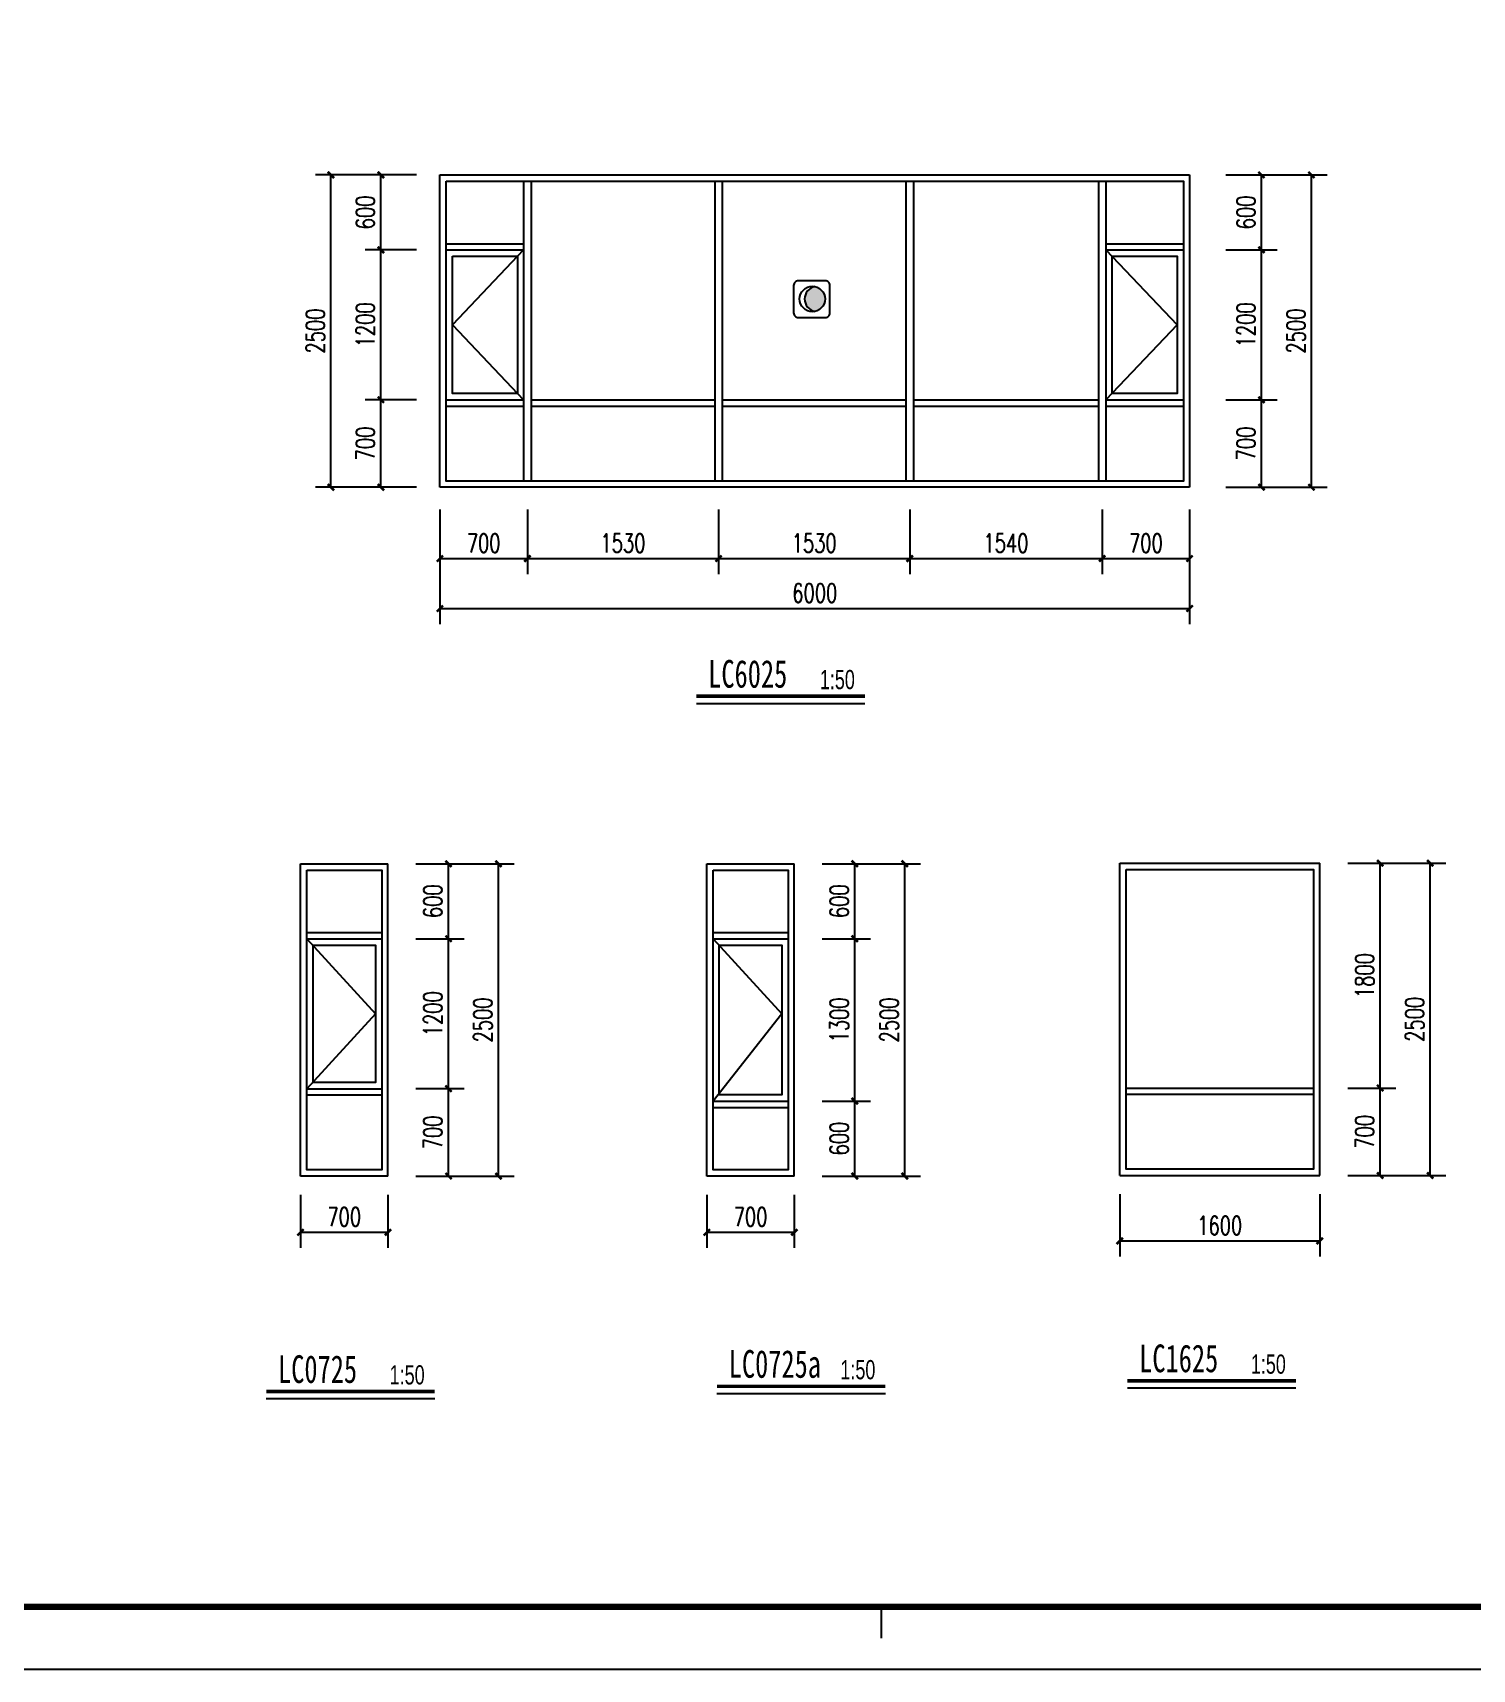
# Model space of a CAD drawing. Extents: x 79570 to 678837, y -1139230 to -612789.
# Drawn here: x 625184 to 636705, y -845099 to -831999 of the extents above; entities that cross this region are included whole.
import ezdxf
from ezdxf.enums import TextEntityAlignment as Align

# ---------------------------------------------------------------- set-up
doc = ezdxf.new("R2010")
doc.units = 0
doc.header["$LTSCALE"] = 1000
doc.header["$MEASUREMENT"] = 0
for name, color, linetype in [('4', 4, 'Continuous'), ('A-立-线.25........ELEV-L.25', 141, 'Continuous'), ('A-立-门窗.........ELEV-DOWD', 146, 'Continuous'), ('DIM_SYMB', 3, 'Continuous'), ('PUB_DIM', 3, 'Continuous'), ('PUB_HATCH', 8, 'Continuous'), ('PUB_TEXT', 7, 'Continuous'), ('保温', 6, 'Continuous'), ('结-图框', 6, 'Continuous')]:
    doc.layers.add(name, color=color, linetype=linetype)
doc.layers.add('ys-notprint', color=7, linetype='Continuous', plot=False)
doc.layers.add('结-隐线', color=59, linetype='Continuous', plot=False)
doc.styles.add('_TCH_DIM_T3', font='SIMPLEX', dxfattribs={"width": 0.705882, "bigfont": 'GBCBIG'})
doc.styles.add('宋体', font='FSGB2312.ttf')
doc.styles.add('蓝绿图框', font='', dxfattribs={"width": 0.7})
doc.styles.get('蓝绿图框').set_extended_font_data('SimSun')
doc.dimstyles.new('_TCH_ARCH&&50', dxfattribs={"dimtxt": 148.75, "dimasz": 50, "dimexe": 125, "dimexo": 150, "dimgap": 50, "dimtad": 1, "dimdec": 0, "dimzin": 0, "dimdsep": 46, "dimtxsty": '_TCH_DIM_T3', "dimblk": 'ARCHTICK', "dimcen": 0.09, "dimclrt": 7, "dimazin": 2, "dimtfac": 1, "dimtdec": 0, "dimtix": 1, "dimtmove": 2, "dimatfit": 3, "dimfxl": 1, "dimtolj": 1, "dimtzin": 0, "dimarcsym": 0})

# ---------------------------------------------------------------- blocks, each defined once
blk = doc.blocks.new('xf')
at = {"layer": 'PUB_HATCH'}
blk.add_hatch(color=256, dxfattribs=at).paths.add_polyline_path([(4317876, -121762, 0.815469), (4317876, -121999, 0.356046), (4317973, -121880, 0.356046)])
at = {"layer": '保温'}
blk.add_lwpolyline([(4317975, -121706), (4317719, -121706, 0.414214), (4317674, -121751), (4317674, -122013, 0.414214), (4317719, -122058), (4317975, -122058, 0.414214), (4318020, -122013), (4318020, -121751, 0.414214)], format="xyb", close=True, dxfattribs=at)
blk.add_circle((4317852, -121880), 121, dxfattribs=at)
blk.add_arc((4317900, -121880), 121, 101.6077, 258.3923, dxfattribs=at)
blk = doc.blocks.new('template_浙_标准图框A1_A1_0.0000_1bed4683cac0ca9b963c039433737638')
at = {"layer": '结-图框'}
blk.add_lwpolyline([(0, 0), (841, 0), (841, 594), (0, 594)], close=True, dxfattribs=at)
at = {"layer": '结-图框', "const_width": 1}
blk.add_lwpolyline([(25, 584), (25, 10), (831, 10), (831, 584)], close=True, dxfattribs=at)
at = {"layer": '结-隐线'}
blk.add_line((428, 5), (428, 10), dxfattribs=at)
at = {"color": 6, "style": '蓝绿图框', "width": 0.7}
for tag, p in [('专业审定', (782.48, 167.5)), ('专业审核', (782.48, 158.5)), ('项目经理', (782.48, 149.5)), ('专业负责', (782.48, 140.5)), ('专业校对', (782.48, 131.5)), ('专业设计', (782.48, 122.5)), ('专业制图', (782.48, 113.5))]:
    blk.add_attdef(tag, text='', height=3, dxfattribs=at).set_placement(p, align=Align.MIDDLE)
for tag, height, p in [('日期', 3, (821.45, 113.5)), ('建设单位', 3.5, (796, 97.72)), ('项目名称', 3.5, (796, 76.96)), ('子项名称', 3.5, (796.26, 63.69)), ('图纸名称', 3.5, (796.28, 51.48)), ('图纸名称', 3.5, (796.38, 46.45)), ('图纸名称', 3.5, (796.48, 41.64)), ('项目编号', 3, (796.15, 32.75)), ('图号', 3, (789.2, 23.5)), ('修改版次', 3, (823.75, 23.5))]:
    blk.add_attdef(tag, text='', height=height, dxfattribs=at).set_placement(p, align=Align.MIDDLE_CENTER)
at = {"layer": 'ys-notprint', "color": 6, "style": '蓝绿图框', "width": 0.7}
for tag, p in [('暖通', (21.09, 577.84)), ('电气', (21.02, 564.82)), ('给排水', (21.35, 552.55)), ('结构', (21.47, 539.64)), ('建筑', (21.4, 526.53))]:
    blk.add_attdef(tag, text='', height=2.5, rotation=90.7801, dxfattribs=at).set_placement(p, align=Align.MIDDLE)
blk.add_attdef('设计发图章', text='', height=3, dxfattribs=at).set_placement((747.09, 465.48), align=Align.MIDDLE)
at = {"layer": '结-图框', "style": '蓝绿图框', "width": 0.7}
for tag, p in [('项目经理', (792.5, 572)), ('专业负责', (792.5, 564)), ('专业设计', (792.5, 556))]:
    blk.add_attdef(tag, text='', height=3.5, dxfattribs=at).set_placement(p, align=Align.MIDDLE_CENTER)
blk = doc.blocks.new('_ArchTick')
at = {"color": 0, "linetype": 'ByBlock', "const_width": 0.4}
blk.add_lwpolyline([(-0.5, -0.5), (0.5, 0.5)], dxfattribs=at)
blk = doc.blocks.new('*D2917')
at = {"layer": 'Defpoints', "color": 0, "transparency": 16777216}
for p in [(627971, -834937), (628406, -834937), (628406, -835637)]:
    blk.add_point(p, dxfattribs=at)
at = {"layer": 'PUB_DIM', "color": 0, "lineweight": -2, "transparency": 16777216}
for p, q in [((628256, -834937), (627846, -834937)), ((627971, -835637), (627971, -834937)), ((628256, -835637), (627846, -835637))]:
    blk.add_line(p, q, dxfattribs=at)
at = {"layer": 'PUB_DIM', "color": 0, "lineweight": -2, "transparency": 16777216, "xscale": 50, "yscale": 50, "zscale": 50}
for p, rotation in [((627971, -834937), 90), ((627971, -835637), 270)]:
    blk.add_blockref('_ArchTick', p, dxfattribs=dict(at, rotation=rotation))
at = {"layer": 'PUB_DIM', "color": 7, "transparency": 16777216, "insert": (627846, -835287), "char_height": 148.8, "attachment_point": 5, "rotation": 90, "style": '_TCH_DIM_T3'}
blk.add_mtext('\\A1;700', dxfattribs=at)
blk = doc.blocks.new('*D2918')
at = {"layer": 'Defpoints', "color": 0, "transparency": 16777216}
for p in [(627971, -833737), (628406, -833737), (628406, -834937)]:
    blk.add_point(p, dxfattribs=at)
at = {"layer": 'PUB_DIM', "color": 0, "lineweight": -2, "transparency": 16777216}
for p, q in [((628256, -833737), (627846, -833737)), ((627971, -834937), (627971, -833737)), ((628256, -834937), (627846, -834937))]:
    blk.add_line(p, q, dxfattribs=at)
at = {"layer": 'PUB_DIM', "color": 0, "lineweight": -2, "transparency": 16777216, "xscale": 50, "yscale": 50, "zscale": 50}
for p, rotation in [((627971, -833737), 90), ((627971, -834937), 270)]:
    blk.add_blockref('_ArchTick', p, dxfattribs=dict(at, rotation=rotation))
at = {"layer": 'PUB_DIM', "color": 7, "transparency": 16777216, "insert": (627846, -834337), "char_height": 148.8, "attachment_point": 5, "rotation": 90, "style": '_TCH_DIM_T3'}
blk.add_mtext('\\A1;1200', dxfattribs=at)
blk = doc.blocks.new('*D2919')
at = {"layer": 'Defpoints', "color": 0, "transparency": 16777216}
for p in [(627971, -833137), (628406, -833137), (628406, -833737)]:
    blk.add_point(p, dxfattribs=at)
at = {"layer": 'PUB_DIM', "color": 0, "lineweight": -2, "transparency": 16777216}
for p, q in [((628256, -833137), (627846, -833137)), ((627971, -833737), (627971, -833137)), ((628256, -833737), (627846, -833737))]:
    blk.add_line(p, q, dxfattribs=at)
at = {"layer": 'PUB_DIM', "color": 0, "lineweight": -2, "transparency": 16777216, "xscale": 50, "yscale": 50, "zscale": 50}
for p, rotation in [((627971, -833137), 90), ((627971, -833737), 270)]:
    blk.add_blockref('_ArchTick', p, dxfattribs=dict(at, rotation=rotation))
at = {"layer": 'PUB_DIM', "color": 7, "transparency": 16777216, "insert": (627846, -833437), "char_height": 148.8, "attachment_point": 5, "rotation": 90, "style": '_TCH_DIM_T3'}
blk.add_mtext('\\A1;600', dxfattribs=at)
blk = doc.blocks.new('*D2920')
at = {"layer": 'Defpoints', "color": 0, "transparency": 16777216}
for p in [(627571, -833137), (628256, -833137), (628256, -835637)]:
    blk.add_point(p, dxfattribs=at)
at = {"layer": 'PUB_DIM', "color": 0, "lineweight": -2, "transparency": 16777216}
for p, q in [((628106, -833137), (627446, -833137)), ((627571, -835637), (627571, -833137)), ((628106, -835637), (627446, -835637))]:
    blk.add_line(p, q, dxfattribs=at)
at = {"layer": 'PUB_DIM', "color": 0, "lineweight": -2, "transparency": 16777216, "xscale": 50, "yscale": 50, "zscale": 50}
for p, rotation in [((627571, -833137), 90), ((627571, -835637), 270)]:
    blk.add_blockref('_ArchTick', p, dxfattribs=dict(at, rotation=rotation))
at = {"layer": 'PUB_DIM', "color": 7, "transparency": 16777216, "insert": (627446, -834387), "char_height": 148.8, "attachment_point": 5, "rotation": 90, "style": '_TCH_DIM_T3'}
blk.add_mtext('\\A1;2500', dxfattribs=at)
blk = doc.blocks.new('*D2921')
at = {"layer": 'Defpoints', "color": 0, "transparency": 16777216}
for p in [(628443, -835665), (629143, -835665), (629143, -836208)]:
    blk.add_point(p, dxfattribs=at)
at = {"layer": 'PUB_DIM', "color": 0, "lineweight": -2, "transparency": 16777216}
for p, q in [((628443, -835815), (628443, -836333)), ((629143, -835815), (629143, -836333)), ((628443, -836208), (629143, -836208))]:
    blk.add_line(p, q, dxfattribs=at)
at = {"layer": 'PUB_DIM', "color": 0, "lineweight": -2, "transparency": 16777216, "xscale": 50, "yscale": 50, "zscale": 50, "rotation": 180}
blk.add_blockref('_ArchTick', (628443, -836208), dxfattribs=at)
at = {"layer": 'PUB_DIM', "color": 0, "lineweight": -2, "transparency": 16777216, "xscale": 50, "yscale": 50, "zscale": 50}
blk.add_blockref('_ArchTick', (629143, -836208), dxfattribs=at)
at = {"layer": 'PUB_DIM', "color": 7, "transparency": 16777216, "insert": (628793, -836084), "char_height": 148.8, "attachment_point": 5, "style": '_TCH_DIM_T3'}
blk.add_mtext('\\A1;700', dxfattribs=at)
blk = doc.blocks.new('*D2922')
at = {"layer": 'Defpoints', "color": 0, "transparency": 16777216}
for p in [(629143, -835665), (630673, -835665), (630673, -836208)]:
    blk.add_point(p, dxfattribs=at)
at = {"layer": 'PUB_DIM', "color": 0, "lineweight": -2, "transparency": 16777216}
for p, q in [((629143, -835815), (629143, -836333)), ((630673, -835815), (630673, -836333)), ((629143, -836208), (630673, -836208))]:
    blk.add_line(p, q, dxfattribs=at)
at = {"layer": 'PUB_DIM', "color": 0, "lineweight": -2, "transparency": 16777216, "xscale": 50, "yscale": 50, "zscale": 50, "rotation": 180}
blk.add_blockref('_ArchTick', (629143, -836208), dxfattribs=at)
at = {"layer": 'PUB_DIM', "color": 0, "lineweight": -2, "transparency": 16777216, "xscale": 50, "yscale": 50, "zscale": 50}
blk.add_blockref('_ArchTick', (630673, -836208), dxfattribs=at)
at = {"layer": 'PUB_DIM', "color": 7, "transparency": 16777216, "insert": (629908, -836084), "char_height": 148.8, "attachment_point": 5, "style": '_TCH_DIM_T3'}
blk.add_mtext('\\A1;1530', dxfattribs=at)
blk = doc.blocks.new('*D2923')
at = {"layer": 'Defpoints', "color": 0, "transparency": 16777216}
for p in [(630673, -835665), (632203, -835665), (632203, -836208)]:
    blk.add_point(p, dxfattribs=at)
at = {"layer": 'PUB_DIM', "color": 0, "lineweight": -2, "transparency": 16777216}
for p, q in [((630673, -835815), (630673, -836333)), ((632203, -835815), (632203, -836333)), ((630673, -836208), (632203, -836208))]:
    blk.add_line(p, q, dxfattribs=at)
at = {"layer": 'PUB_DIM', "color": 0, "lineweight": -2, "transparency": 16777216, "xscale": 50, "yscale": 50, "zscale": 50, "rotation": 180}
blk.add_blockref('_ArchTick', (630673, -836208), dxfattribs=at)
at = {"layer": 'PUB_DIM', "color": 0, "lineweight": -2, "transparency": 16777216, "xscale": 50, "yscale": 50, "zscale": 50}
blk.add_blockref('_ArchTick', (632203, -836208), dxfattribs=at)
at = {"layer": 'PUB_DIM', "color": 7, "transparency": 16777216, "insert": (631438, -836084), "char_height": 148.8, "attachment_point": 5, "style": '_TCH_DIM_T3'}
blk.add_mtext('\\A1;1530', dxfattribs=at)
blk = doc.blocks.new('*D2924')
at = {"layer": 'Defpoints', "color": 0, "transparency": 16777216}
for p in [(632203, -835665), (633743, -835665), (633743, -836208)]:
    blk.add_point(p, dxfattribs=at)
at = {"layer": 'PUB_DIM', "color": 0, "lineweight": -2, "transparency": 16777216}
for p, q in [((632203, -835815), (632203, -836333)), ((633743, -835815), (633743, -836333)), ((632203, -836208), (633743, -836208))]:
    blk.add_line(p, q, dxfattribs=at)
at = {"layer": 'PUB_DIM', "color": 0, "lineweight": -2, "transparency": 16777216, "xscale": 50, "yscale": 50, "zscale": 50, "rotation": 180}
blk.add_blockref('_ArchTick', (632203, -836208), dxfattribs=at)
at = {"layer": 'PUB_DIM', "color": 0, "lineweight": -2, "transparency": 16777216, "xscale": 50, "yscale": 50, "zscale": 50}
blk.add_blockref('_ArchTick', (633743, -836208), dxfattribs=at)
at = {"layer": 'PUB_DIM', "color": 7, "transparency": 16777216, "insert": (632973, -836084), "char_height": 148.8, "attachment_point": 5, "style": '_TCH_DIM_T3'}
blk.add_mtext('\\A1;1540', dxfattribs=at)
blk = doc.blocks.new('*D2925')
at = {"layer": 'Defpoints', "color": 0, "transparency": 16777216}
for p in [(633743, -835665), (634443, -835665), (634443, -836208)]:
    blk.add_point(p, dxfattribs=at)
at = {"layer": 'PUB_DIM', "color": 0, "lineweight": -2, "transparency": 16777216}
for p, q in [((633743, -835815), (633743, -836333)), ((634443, -835815), (634443, -836333)), ((633743, -836208), (634443, -836208))]:
    blk.add_line(p, q, dxfattribs=at)
at = {"layer": 'PUB_DIM', "color": 0, "lineweight": -2, "transparency": 16777216, "xscale": 50, "yscale": 50, "zscale": 50, "rotation": 180}
blk.add_blockref('_ArchTick', (633743, -836208), dxfattribs=at)
at = {"layer": 'PUB_DIM', "color": 0, "lineweight": -2, "transparency": 16777216, "xscale": 50, "yscale": 50, "zscale": 50}
blk.add_blockref('_ArchTick', (634443, -836208), dxfattribs=at)
at = {"layer": 'PUB_DIM', "color": 7, "transparency": 16777216, "insert": (634093, -836084), "char_height": 148.8, "attachment_point": 5, "style": '_TCH_DIM_T3'}
blk.add_mtext('\\A1;700', dxfattribs=at)
blk = doc.blocks.new('*D2926')
at = {"layer": 'Defpoints', "color": 0, "transparency": 16777216}
for p in [(628443, -835815), (634443, -835815), (634443, -836608)]:
    blk.add_point(p, dxfattribs=at)
at = {"layer": 'PUB_DIM', "color": 0, "lineweight": -2, "transparency": 16777216}
for p, q in [((628443, -835965), (628443, -836733)), ((634443, -835965), (634443, -836733)), ((628443, -836608), (634443, -836608))]:
    blk.add_line(p, q, dxfattribs=at)
at = {"layer": 'PUB_DIM', "color": 0, "lineweight": -2, "transparency": 16777216, "xscale": 50, "yscale": 50, "zscale": 50, "rotation": 180}
blk.add_blockref('_ArchTick', (628443, -836608), dxfattribs=at)
at = {"layer": 'PUB_DIM', "color": 0, "lineweight": -2, "transparency": 16777216, "xscale": 50, "yscale": 50, "zscale": 50}
blk.add_blockref('_ArchTick', (634443, -836608), dxfattribs=at)
at = {"layer": 'PUB_DIM', "color": 7, "transparency": 16777216, "insert": (631443, -836484), "char_height": 148.8, "attachment_point": 5, "style": '_TCH_DIM_T3'}
blk.add_mtext('\\A1;6000', dxfattribs=at)
blk = doc.blocks.new('*D2941')
at = {"layer": 'Defpoints', "color": 0, "transparency": 16777216}
for p in [(628101, -840451), (628512, -840451), (628101, -841151)]:
    blk.add_point(p, dxfattribs=at)
at = {"layer": 'PUB_DIM', "color": 0, "lineweight": -2, "transparency": 16777216}
for p, q in [((628251, -840451), (628637, -840451)), ((628512, -841151), (628512, -840451)), ((628251, -841151), (628637, -841151))]:
    blk.add_line(p, q, dxfattribs=at)
at = {"layer": 'PUB_DIM', "color": 0, "lineweight": -2, "transparency": 16777216, "xscale": 50, "yscale": 50, "zscale": 50}
for p, rotation in [((628512, -840451), 90), ((628512, -841151), 270)]:
    blk.add_blockref('_ArchTick', p, dxfattribs=dict(at, rotation=rotation))
at = {"layer": 'PUB_DIM', "color": 7, "transparency": 16777216, "insert": (628387, -840801), "char_height": 148.8, "attachment_point": 5, "rotation": 90, "style": '_TCH_DIM_T3'}
blk.add_mtext('\\A1;700', dxfattribs=at)
blk = doc.blocks.new('*D2942')
at = {"layer": 'Defpoints', "color": 0, "transparency": 16777216}
for p in [(628101, -839251), (628512, -839251), (628101, -840451)]:
    blk.add_point(p, dxfattribs=at)
at = {"layer": 'PUB_DIM', "color": 0, "lineweight": -2, "transparency": 16777216}
for p, q in [((628251, -839251), (628637, -839251)), ((628512, -840451), (628512, -839251)), ((628251, -840451), (628637, -840451))]:
    blk.add_line(p, q, dxfattribs=at)
at = {"layer": 'PUB_DIM', "color": 0, "lineweight": -2, "transparency": 16777216, "xscale": 50, "yscale": 50, "zscale": 50}
for p, rotation in [((628512, -839251), 90), ((628512, -840451), 270)]:
    blk.add_blockref('_ArchTick', p, dxfattribs=dict(at, rotation=rotation))
at = {"layer": 'PUB_DIM', "color": 7, "transparency": 16777216, "insert": (628387, -839851), "char_height": 148.8, "attachment_point": 5, "rotation": 90, "style": '_TCH_DIM_T3'}
blk.add_mtext('\\A1;1200', dxfattribs=at)
blk = doc.blocks.new('*D2943')
at = {"layer": 'Defpoints', "color": 0, "transparency": 16777216}
for p in [(628101, -838651), (628512, -838651), (628101, -839251)]:
    blk.add_point(p, dxfattribs=at)
at = {"layer": 'PUB_DIM', "color": 0, "lineweight": -2, "transparency": 16777216}
for p, q in [((628251, -838651), (628637, -838651)), ((628512, -839251), (628512, -838651)), ((628251, -839251), (628637, -839251))]:
    blk.add_line(p, q, dxfattribs=at)
at = {"layer": 'PUB_DIM', "color": 0, "lineweight": -2, "transparency": 16777216, "xscale": 50, "yscale": 50, "zscale": 50}
for p, rotation in [((628512, -838651), 90), ((628512, -839251), 270)]:
    blk.add_blockref('_ArchTick', p, dxfattribs=dict(at, rotation=rotation))
at = {"layer": 'PUB_DIM', "color": 7, "transparency": 16777216, "insert": (628387, -838951), "char_height": 148.8, "attachment_point": 5, "rotation": 90, "style": '_TCH_DIM_T3'}
blk.add_mtext('\\A1;600', dxfattribs=at)
blk = doc.blocks.new('*D2944')
at = {"layer": 'Defpoints', "color": 0, "transparency": 16777216}
for p in [(628251, -838651), (628912, -838651), (628251, -841151)]:
    blk.add_point(p, dxfattribs=at)
at = {"layer": 'PUB_DIM', "color": 0, "lineweight": -2, "transparency": 16777216}
for p, q in [((628401, -838651), (629037, -838651)), ((628912, -841151), (628912, -838651)), ((628401, -841151), (629037, -841151))]:
    blk.add_line(p, q, dxfattribs=at)
at = {"layer": 'PUB_DIM', "color": 0, "lineweight": -2, "transparency": 16777216, "xscale": 50, "yscale": 50, "zscale": 50}
for p, rotation in [((628912, -838651), 90), ((628912, -841151), 270)]:
    blk.add_blockref('_ArchTick', p, dxfattribs=dict(at, rotation=rotation))
at = {"layer": 'PUB_DIM', "color": 7, "transparency": 16777216, "insert": (628787, -839901), "char_height": 148.8, "attachment_point": 5, "rotation": 90, "style": '_TCH_DIM_T3'}
blk.add_mtext('\\A1;2500', dxfattribs=at)
blk = doc.blocks.new('*D2945')
at = {"layer": 'Defpoints', "color": 0, "transparency": 16777216}
for p in [(627327, -841151), (628027, -841151), (628027, -841601)]:
    blk.add_point(p, dxfattribs=at)
at = {"layer": 'PUB_DIM', "color": 0, "lineweight": -2, "transparency": 16777216}
for p, q in [((627327, -841301), (627327, -841726)), ((628027, -841301), (628027, -841726)), ((627327, -841601), (628027, -841601))]:
    blk.add_line(p, q, dxfattribs=at)
at = {"layer": 'PUB_DIM', "color": 0, "lineweight": -2, "transparency": 16777216, "xscale": 50, "yscale": 50, "zscale": 50, "rotation": 180}
blk.add_blockref('_ArchTick', (627327, -841601), dxfattribs=at)
at = {"layer": 'PUB_DIM', "color": 0, "lineweight": -2, "transparency": 16777216, "xscale": 50, "yscale": 50, "zscale": 50}
blk.add_blockref('_ArchTick', (628027, -841601), dxfattribs=at)
at = {"layer": 'PUB_DIM', "color": 7, "transparency": 16777216, "insert": (627677, -841477), "char_height": 148.8, "attachment_point": 5, "style": '_TCH_DIM_T3'}
blk.add_mtext('\\A1;700', dxfattribs=at)
blk = doc.blocks.new('*D2946')
at = {"layer": 'Defpoints', "color": 0, "transparency": 16777216}
for p in [(631353, -840551), (631763, -840551), (631353, -841151)]:
    blk.add_point(p, dxfattribs=at)
at = {"layer": 'PUB_DIM', "color": 0, "lineweight": -2, "transparency": 16777216}
for p, q in [((631503, -840551), (631888, -840551)), ((631763, -841151), (631763, -840551)), ((631503, -841151), (631888, -841151))]:
    blk.add_line(p, q, dxfattribs=at)
at = {"layer": 'PUB_DIM', "color": 0, "lineweight": -2, "transparency": 16777216, "xscale": 50, "yscale": 50, "zscale": 50}
for p, rotation in [((631763, -840551), 90), ((631763, -841151), 270)]:
    blk.add_blockref('_ArchTick', p, dxfattribs=dict(at, rotation=rotation))
at = {"layer": 'PUB_DIM', "color": 7, "transparency": 16777216, "insert": (631639, -840851), "char_height": 148.8, "attachment_point": 5, "rotation": 90, "style": '_TCH_DIM_T3'}
blk.add_mtext('\\A1;600', dxfattribs=at)
blk = doc.blocks.new('*D2947')
at = {"layer": 'Defpoints', "color": 0, "transparency": 16777216}
for p in [(631353, -839251), (631763, -839251), (631353, -840551)]:
    blk.add_point(p, dxfattribs=at)
at = {"layer": 'PUB_DIM', "color": 0, "lineweight": -2, "transparency": 16777216}
for p, q in [((631503, -839251), (631888, -839251)), ((631763, -840551), (631763, -839251)), ((631503, -840551), (631888, -840551))]:
    blk.add_line(p, q, dxfattribs=at)
at = {"layer": 'PUB_DIM', "color": 0, "lineweight": -2, "transparency": 16777216, "xscale": 50, "yscale": 50, "zscale": 50}
for p, rotation in [((631763, -839251), 90), ((631763, -840551), 270)]:
    blk.add_blockref('_ArchTick', p, dxfattribs=dict(at, rotation=rotation))
at = {"layer": 'PUB_DIM', "color": 7, "transparency": 16777216, "insert": (631639, -839901), "char_height": 148.8, "attachment_point": 5, "rotation": 90, "style": '_TCH_DIM_T3'}
blk.add_mtext('\\A1;1300', dxfattribs=at)
blk = doc.blocks.new('*D2948')
at = {"layer": 'Defpoints', "color": 0, "transparency": 16777216}
for p in [(631353, -838651), (631763, -838651), (631353, -839251)]:
    blk.add_point(p, dxfattribs=at)
at = {"layer": 'PUB_DIM', "color": 0, "lineweight": -2, "transparency": 16777216}
for p, q in [((631503, -838651), (631888, -838651)), ((631763, -839251), (631763, -838651)), ((631503, -839251), (631888, -839251))]:
    blk.add_line(p, q, dxfattribs=at)
at = {"layer": 'PUB_DIM', "color": 0, "lineweight": -2, "transparency": 16777216, "xscale": 50, "yscale": 50, "zscale": 50}
for p, rotation in [((631763, -838651), 90), ((631763, -839251), 270)]:
    blk.add_blockref('_ArchTick', p, dxfattribs=dict(at, rotation=rotation))
at = {"layer": 'PUB_DIM', "color": 7, "transparency": 16777216, "insert": (631639, -838951), "char_height": 148.8, "attachment_point": 5, "rotation": 90, "style": '_TCH_DIM_T3'}
blk.add_mtext('\\A1;600', dxfattribs=at)
blk = doc.blocks.new('*D2949')
at = {"layer": 'Defpoints', "color": 0, "transparency": 16777216}
for p in [(631503, -838651), (632163, -838651), (631503, -841151)]:
    blk.add_point(p, dxfattribs=at)
at = {"layer": 'PUB_DIM', "color": 0, "lineweight": -2, "transparency": 16777216}
for p, q in [((631653, -838651), (632288, -838651)), ((632163, -841151), (632163, -838651)), ((631653, -841151), (632288, -841151))]:
    blk.add_line(p, q, dxfattribs=at)
at = {"layer": 'PUB_DIM', "color": 0, "lineweight": -2, "transparency": 16777216, "xscale": 50, "yscale": 50, "zscale": 50}
for p, rotation in [((632163, -838651), 90), ((632163, -841151), 270)]:
    blk.add_blockref('_ArchTick', p, dxfattribs=dict(at, rotation=rotation))
at = {"layer": 'PUB_DIM', "color": 7, "transparency": 16777216, "insert": (632039, -839901), "char_height": 148.8, "attachment_point": 5, "rotation": 90, "style": '_TCH_DIM_T3'}
blk.add_mtext('\\A1;2500', dxfattribs=at)
blk = doc.blocks.new('*D2950')
at = {"layer": 'Defpoints', "color": 0, "transparency": 16777216}
for p in [(630579, -841151), (631279, -841151), (631279, -841601)]:
    blk.add_point(p, dxfattribs=at)
at = {"layer": 'PUB_DIM', "color": 0, "lineweight": -2, "transparency": 16777216}
for p, q in [((630579, -841301), (630579, -841726)), ((631279, -841301), (631279, -841726)), ((630579, -841601), (631279, -841601))]:
    blk.add_line(p, q, dxfattribs=at)
at = {"layer": 'PUB_DIM', "color": 0, "lineweight": -2, "transparency": 16777216, "xscale": 50, "yscale": 50, "zscale": 50, "rotation": 180}
blk.add_blockref('_ArchTick', (630579, -841601), dxfattribs=at)
at = {"layer": 'PUB_DIM', "color": 0, "lineweight": -2, "transparency": 16777216, "xscale": 50, "yscale": 50, "zscale": 50}
blk.add_blockref('_ArchTick', (631279, -841601), dxfattribs=at)
at = {"layer": 'PUB_DIM', "color": 7, "transparency": 16777216, "insert": (630929, -841477), "char_height": 148.8, "attachment_point": 5, "style": '_TCH_DIM_T3'}
blk.add_mtext('\\A1;700', dxfattribs=at)
blk = doc.blocks.new('*D2951')
at = {"layer": 'Defpoints', "color": 0, "transparency": 16777216}
for p in [(635558, -840446), (635968, -840446), (635558, -841146)]:
    blk.add_point(p, dxfattribs=at)
at = {"layer": 'PUB_DIM', "color": 0, "lineweight": -2, "transparency": 16777216}
for p, q in [((635708, -840446), (636093, -840446)), ((635968, -841146), (635968, -840446)), ((635708, -841146), (636093, -841146))]:
    blk.add_line(p, q, dxfattribs=at)
at = {"layer": 'PUB_DIM', "color": 0, "lineweight": -2, "transparency": 16777216, "xscale": 50, "yscale": 50, "zscale": 50}
for p, rotation in [((635968, -840446), 90), ((635968, -841146), 270)]:
    blk.add_blockref('_ArchTick', p, dxfattribs=dict(at, rotation=rotation))
at = {"layer": 'PUB_DIM', "color": 7, "transparency": 16777216, "insert": (635844, -840796), "char_height": 148.8, "attachment_point": 5, "rotation": 90, "style": '_TCH_DIM_T3'}
blk.add_mtext('\\A1;700', dxfattribs=at)
blk = doc.blocks.new('*D2952')
at = {"layer": 'Defpoints', "color": 0, "transparency": 16777216}
for p in [(635558, -838646), (635968, -838646), (635558, -840446)]:
    blk.add_point(p, dxfattribs=at)
at = {"layer": 'PUB_DIM', "color": 0, "lineweight": -2, "transparency": 16777216}
for p, q in [((635708, -838646), (636093, -838646)), ((635968, -840446), (635968, -838646)), ((635708, -840446), (636093, -840446))]:
    blk.add_line(p, q, dxfattribs=at)
at = {"layer": 'PUB_DIM', "color": 0, "lineweight": -2, "transparency": 16777216, "xscale": 50, "yscale": 50, "zscale": 50}
for p, rotation in [((635968, -838646), 90), ((635968, -840446), 270)]:
    blk.add_blockref('_ArchTick', p, dxfattribs=dict(at, rotation=rotation))
at = {"layer": 'PUB_DIM', "color": 7, "transparency": 16777216, "insert": (635844, -839546), "char_height": 148.8, "attachment_point": 5, "rotation": 90, "style": '_TCH_DIM_T3'}
blk.add_mtext('\\A1;1800', dxfattribs=at)
blk = doc.blocks.new('*D2953')
at = {"layer": 'Defpoints', "color": 0, "transparency": 16777216}
for p in [(635708, -838646), (636368, -838646), (635708, -841146)]:
    blk.add_point(p, dxfattribs=at)
at = {"layer": 'PUB_DIM', "color": 0, "lineweight": -2, "transparency": 16777216}
for p, q in [((635858, -838646), (636493, -838646)), ((636368, -841146), (636368, -838646)), ((635858, -841146), (636493, -841146))]:
    blk.add_line(p, q, dxfattribs=at)
at = {"layer": 'PUB_DIM', "color": 0, "lineweight": -2, "transparency": 16777216, "xscale": 50, "yscale": 50, "zscale": 50}
for p, rotation in [((636368, -838646), 90), ((636368, -841146), 270)]:
    blk.add_blockref('_ArchTick', p, dxfattribs=dict(at, rotation=rotation))
at = {"layer": 'PUB_DIM', "color": 7, "transparency": 16777216, "insert": (636244, -839896), "char_height": 148.8, "attachment_point": 5, "rotation": 90, "style": '_TCH_DIM_T3'}
blk.add_mtext('\\A1;2500', dxfattribs=at)
blk = doc.blocks.new('*D2954')
at = {"layer": 'Defpoints', "color": 0, "transparency": 16777216}
for p in [(633884, -841146), (635484, -841146), (635484, -841670)]:
    blk.add_point(p, dxfattribs=at)
at = {"layer": 'PUB_DIM', "color": 0, "lineweight": -2, "transparency": 16777216}
for p, q in [((633884, -841296), (633884, -841795)), ((635484, -841296), (635484, -841795)), ((633884, -841670), (635484, -841670))]:
    blk.add_line(p, q, dxfattribs=at)
at = {"layer": 'PUB_DIM', "color": 0, "lineweight": -2, "transparency": 16777216, "xscale": 50, "yscale": 50, "zscale": 50, "rotation": 180}
blk.add_blockref('_ArchTick', (633884, -841670), dxfattribs=at)
at = {"layer": 'PUB_DIM', "color": 0, "lineweight": -2, "transparency": 16777216, "xscale": 50, "yscale": 50, "zscale": 50}
blk.add_blockref('_ArchTick', (635484, -841670), dxfattribs=at)
at = {"layer": 'PUB_DIM', "color": 7, "transparency": 16777216, "insert": (634684, -841546), "char_height": 148.8, "attachment_point": 5, "style": '_TCH_DIM_T3'}
blk.add_mtext('\\A1;1600', dxfattribs=at)
blk = doc.blocks.new('*D2991')
at = {"layer": 'Defpoints', "color": 0, "transparency": 16777216}
for p in [(634583, -834937), (635018, -834937), (634583, -835637)]:
    blk.add_point(p, dxfattribs=at)
at = {"layer": 'PUB_DIM', "color": 0, "lineweight": -2, "transparency": 16777216}
for p, q in [((634733, -834937), (635143, -834937)), ((635018, -835637), (635018, -834937)), ((634733, -835637), (635143, -835637))]:
    blk.add_line(p, q, dxfattribs=at)
at = {"layer": 'PUB_DIM', "color": 0, "lineweight": -2, "transparency": 16777216, "xscale": 50, "yscale": 50, "zscale": 50}
for p, rotation in [((635018, -834937), 90), ((635018, -835637), 270)]:
    blk.add_blockref('_ArchTick', p, dxfattribs=dict(at, rotation=rotation))
at = {"layer": 'PUB_DIM', "color": 7, "transparency": 16777216, "insert": (634894, -835287), "char_height": 148.8, "attachment_point": 5, "rotation": 90, "style": '_TCH_DIM_T3'}
blk.add_mtext('\\A1;700', dxfattribs=at)
blk = doc.blocks.new('*D2992')
at = {"layer": 'Defpoints', "color": 0, "transparency": 16777216}
for p in [(634583, -833737), (635018, -833737), (634583, -834937)]:
    blk.add_point(p, dxfattribs=at)
at = {"layer": 'PUB_DIM', "color": 0, "lineweight": -2, "transparency": 16777216}
for p, q in [((634733, -833737), (635143, -833737)), ((635018, -834937), (635018, -833737)), ((634733, -834937), (635143, -834937))]:
    blk.add_line(p, q, dxfattribs=at)
at = {"layer": 'PUB_DIM', "color": 0, "lineweight": -2, "transparency": 16777216, "xscale": 50, "yscale": 50, "zscale": 50}
for p, rotation in [((635018, -833737), 90), ((635018, -834937), 270)]:
    blk.add_blockref('_ArchTick', p, dxfattribs=dict(at, rotation=rotation))
at = {"layer": 'PUB_DIM', "color": 7, "transparency": 16777216, "insert": (634894, -834337), "char_height": 148.8, "attachment_point": 5, "rotation": 90, "style": '_TCH_DIM_T3'}
blk.add_mtext('\\A1;1200', dxfattribs=at)
blk = doc.blocks.new('*D2993')
at = {"layer": 'Defpoints', "color": 0, "transparency": 16777216}
for p in [(634583, -833137), (635018, -833137), (634583, -833737)]:
    blk.add_point(p, dxfattribs=at)
at = {"layer": 'PUB_DIM', "color": 0, "lineweight": -2, "transparency": 16777216}
for p, q in [((634733, -833137), (635143, -833137)), ((635018, -833737), (635018, -833137)), ((634733, -833737), (635143, -833737))]:
    blk.add_line(p, q, dxfattribs=at)
at = {"layer": 'PUB_DIM', "color": 0, "lineweight": -2, "transparency": 16777216, "xscale": 50, "yscale": 50, "zscale": 50}
for p, rotation in [((635018, -833137), 90), ((635018, -833737), 270)]:
    blk.add_blockref('_ArchTick', p, dxfattribs=dict(at, rotation=rotation))
at = {"layer": 'PUB_DIM', "color": 7, "transparency": 16777216, "insert": (634894, -833437), "char_height": 148.8, "attachment_point": 5, "rotation": 90, "style": '_TCH_DIM_T3'}
blk.add_mtext('\\A1;600', dxfattribs=at)
blk = doc.blocks.new('*D2994')
at = {"layer": 'Defpoints', "color": 0, "transparency": 16777216}
for p in [(634733, -833137), (635418, -833137), (634733, -835637)]:
    blk.add_point(p, dxfattribs=at)
at = {"layer": 'PUB_DIM', "color": 0, "lineweight": -2, "transparency": 16777216}
for p, q in [((634883, -833137), (635543, -833137)), ((635418, -835637), (635418, -833137)), ((634883, -835637), (635543, -835637))]:
    blk.add_line(p, q, dxfattribs=at)
at = {"layer": 'PUB_DIM', "color": 0, "lineweight": -2, "transparency": 16777216, "xscale": 50, "yscale": 50, "zscale": 50}
for p, rotation in [((635418, -833137), 90), ((635418, -835637), 270)]:
    blk.add_blockref('_ArchTick', p, dxfattribs=dict(at, rotation=rotation))
at = {"layer": 'PUB_DIM', "color": 7, "transparency": 16777216, "insert": (635294, -834387), "char_height": 148.8, "attachment_point": 5, "rotation": 90, "style": '_TCH_DIM_T3'}
blk.add_mtext('\\A1;2500', dxfattribs=at)

msp = doc.modelspace()

# ---------------------------------------------------------------- linework, layer by layer
at = {"layer": 'A-立-线.25........ELEV-L.25'}
for p, q in [((628442.7, -835637.4), (628442.7, -833137.4)), ((628442.7, -833137.4), (634442.7, -833137.4)), ((634442.7, -833137.4), (634442.7, -835637.4)), ((634442.7, -835637.4), (628442.7, -835637.4)), ((627327.3, -841151.3), (627327.3, -838651.3)), ((627327.3, -838651.3), (628027.3, -838651.3)), ((628027.3, -841151.3), (628027.3, -838651.3)), ((630579, -841151.3), (630579, -838651.3)), ((630579, -838651.3), (631279, -838651.3)), ((631279, -841151.3), (631279, -838651.3)), ((633883.9, -841146.2), (633883.9, -838646.2)), ((633883.9, -838646.2), (635483.9, -838646.2)), ((635483.9, -841146.2), (635483.9, -838646.2)), ((628027.3, -841151.3), (627327.3, -841151.3)), ((631279, -841151.3), (630579, -841151.3)), ((633883.9, -841146.2), (635483.9, -841146.2))]:
    msp.add_line(p, q, dxfattribs=at)
at = {"layer": 'A-立-门窗.........ELEV-DOWD'}
for p, q in [((629112.7, -833187.4), (629112.7, -835587.4)), ((629172.7, -833187.4), (629172.7, -835587.4)), ((630642.7, -833187.4), (630642.7, -835587.4)), ((630702.7, -833187.4), (630702.7, -835587.4)), ((632172.7, -833187.4), (632172.7, -835587.4)), ((632232.7, -833187.4), (632232.7, -835587.4)), ((633712.7, -833187.4), (633712.7, -835587.4)), ((633772.7, -833187.4), (633772.7, -835587.4)), ((628492.7, -833687.4), (629112.7, -833687.4)), ((628492.7, -833737.4), (629112.7, -833737.4)), ((633772.7, -833687.4), (634392.7, -833687.4)), ((633772.7, -833737.4), (634392.7, -833737.4)), ((628492.7, -834937.4), (629112.7, -834937.4)), ((629172.7, -834937.4), (630642.7, -834937.4)), ((630702.7, -834937.4), (632172.7, -834937.4)), ((632232.7, -834937.4), (633712.7, -834937.4)), ((633772.7, -834937.4), (634392.7, -834937.4)), ((628492.7, -834987.4), (629112.7, -834987.4)), ((629172.7, -834987.4), (630642.7, -834987.4)), ((630702.7, -834987.4), (632172.7, -834987.4)), ((632232.7, -834987.4), (633712.7, -834987.4)), ((633772.7, -834987.4), (634392.7, -834987.4)), ((627377.3, -839201.3), (627977.3, -839201.3)), ((627377.3, -839251.3), (627977.3, -839251.3)), ((630629, -839201.3), (631229, -839201.3)), ((630629, -839251.3), (631229, -839251.3)), ((627377.3, -840451.3), (627977.3, -840451.3)), ((633933.9, -840446.2), (635433.9, -840446.2)), ((627377.3, -840501.3), (627977.3, -840501.3)), ((630629, -840551.3), (631229, -840551.3)), ((630629, -840601.3), (631229, -840601.3)), ((633933.9, -840496.2), (635433.9, -840496.2))]:
    msp.add_line(p, q, dxfattribs=at)
for points in [[(628492.7, -833187.4), (634392.7, -833187.4), (634392.7, -835587.4), (628492.7, -835587.4)], [(628542.7, -833787.4), (629062.7, -833787.4), (629062.7, -834887.4), (628542.7, -834887.4)], [(633822.7, -833787.4), (634342.7, -833787.4), (634342.7, -834887.4), (633822.7, -834887.4)], [(627377.3, -838701.3), (627977.3, -838701.3), (627977.3, -841101.3), (627377.3, -841101.3)], [(630629, -838701.3), (631229, -838701.3), (631229, -841101.3), (630629, -841101.3)], [(633933.9, -838696.2), (635433.9, -838696.2), (635433.9, -841096.2), (633933.9, -841096.2)], [(627427.3, -839301.3), (627927.3, -839301.3), (627927.3, -840401.3), (627427.3, -840401.3)], [(630679, -839301.3), (631179, -839301.3), (631179, -840501.3), (630679, -840501.3)]]:
    msp.add_lwpolyline(points, close=True, dxfattribs=at)
for points in [[(629112.7, -833737.4), (628542.7, -834337.4), (629112.7, -834937.4)], [(633772.7, -833737.4), (634342.7, -834337.4), (633772.7, -834937.4)], [(627377.3, -839251.3), (627927.3, -839851.3), (627377.3, -840451.3)], [(630629, -839251.3), (631179, -839851.3), (630629, -840551.3)]]:
    msp.add_lwpolyline(points, dxfattribs=at)
at = {"layer": 'DIM_SYMB', "const_width": 28.4}
for points in [[(630495.8, -837310.2), (631844.7, -837310.2)], [(630660.1, -842834), (632008.9, -842834)], [(633945, -842789.4), (635293.9, -842789.4)], [(627053.1, -842875.5), (628401.9, -842875.5)]]:
    msp.add_lwpolyline(points, dxfattribs=at)
at = {"layer": 'DIM_SYMB'}
for points in [[(630495.8, -837366.9), (631844.7, -837366.9)], [(627053.1, -842932.2), (628401.9, -842932.2)], [(630660.1, -842890.7), (632008.9, -842890.7)], [(633945, -842846.1), (635293.9, -842846.1)]]:
    msp.add_lwpolyline(points, dxfattribs=at)

# ---------------------------------------------------------------- block references
at = {"xscale": 0.84, "yscale": 0.84, "zscale": 0.84}
msp.add_blockref('xf', (-2995572.3, -731750.9), dxfattribs=at)
at = {"layer": '4', "xscale": 50, "yscale": 50, "zscale": 50}
msp.add_blockref('template_浙_标准图框A1_A1_0.0000_1bed4683cac0ca9b963c039433737638', (610575.9, -845098.6), dxfattribs=at)

# ---------------------------------------------------------------- texts
at = {"layer": 'PUB_TEXT', "width": 0.7}
for s, height, style, p in [('LC6025', 221.47, '蓝绿图框', (630590.2, -837241.4)), ('1:50', 153.8, '宋体', (631483.5, -837253.5)), ('LC0725a', 221.47, '蓝绿图框', (630754.4, -842765.2)), ('LC1625', 221.47, '蓝绿图框', (634039.4, -842720.6)), ('LC0725', 221.47, '蓝绿图框', (627147.4, -842806.7)), ('1:50', 153.8, '宋体', (628040.8, -842818.8)), ('1:50', 153.8, '宋体', (631647.8, -842777.3)), ('1:50', 153.8, '宋体', (634932.7, -842732.7))]:
    msp.add_text(s, height=height, dxfattribs=dict(at, style=style)).set_placement(p)

# ---------------------------------------------------------------- dimensions: what is measured, and where the dimension line sits
at = {"layer": 'PUB_DIM'}
for p1, p2, distance, picture, middle in [((628255.6, -835637.4), (628255.6, -833137.4), 685.1, '*D2920', (627446.2, -834387.4)), ((628405.6, -833737.4), (628405.6, -833137.4), 435.1, '*D2919', (627846.2, -833437.4)), ((634583.4, -833737.4), (634583.4, -833137.4), -435.1, '*D2993', (634894.1, -833437.4)), ((634733.4, -835637.4), (634733.4, -833137.4), -685.1, '*D2994', (635294.1, -834387.4)), ((628405.6, -834937.4), (628405.6, -833737.4), 435.1, '*D2918', (627846.2, -834337.4)), ((634583.4, -834937.4), (634583.4, -833737.4), -435.1, '*D2992', (634894.1, -834337.4)), ((628405.6, -835637.4), (628405.6, -834937.4), 435.1, '*D2917', (627846.2, -835287.4)), ((634583.4, -835637.4), (634583.4, -834937.4), -435.1, '*D2991', (634894.1, -835287.4)), ((628442.7, -835665.1), (629142.7, -835665.1), -542.8, '*D2921', (628792.7, -836083.5)), ((629142.7, -835665.1), (630672.7, -835665.1), -542.8, '*D2922', (629907.7, -836083.5)), ((630672.7, -835665.1), (632202.7, -835665.1), -542.8, '*D2923', (631437.7, -836083.5)), ((632202.7, -835665.1), (633742.7, -835665.1), -542.8, '*D2924', (632972.7, -836083.5)), ((633742.7, -835665.1), (634442.7, -835665.1), -542.8, '*D2925', (634092.7, -836083.5)), ((628442.7, -835815.1), (634442.7, -835815.1), -792.8, '*D2926', (631442.7, -836483.5)), ((628101, -839251.3), (628101, -838651.3), -410.6, '*D2943', (628387.2, -838951.3)), ((628251, -841151.3), (628251, -838651.3), -660.6, '*D2944', (628787.2, -839901.3)), ((631352.7, -839251.3), (631352.7, -838651.3), -410.6, '*D2948', (631638.9, -838951.3)), ((631502.7, -841151.3), (631502.7, -838651.3), -660.6, '*D2949', (632038.9, -839901.3)), ((635557.6, -840446.2), (635557.6, -838646.2), -410.6, '*D2952', (635843.8, -839546.2)), ((635707.6, -841146.2), (635707.6, -838646.2), -660.6, '*D2953', (636243.8, -839896.2)), ((628101, -840451.3), (628101, -839251.3), -410.6, '*D2942', (628387.2, -839851.3)), ((631352.7, -840551.3), (631352.7, -839251.3), -410.6, '*D2947', (631638.9, -839901.3)), ((628101, -841151.3), (628101, -840451.3), -410.6, '*D2941', (628387.2, -840801.3)), ((635557.6, -841146.2), (635557.6, -840446.2), -410.6, '*D2951', (635843.8, -840796.2)), ((631352.7, -841151.3), (631352.7, -840551.3), -410.6, '*D2946', (631638.9, -840851.3)), ((627327.3, -841151.3), (628027.3, -841151.3), -450, '*D2945', (627677.3, -841477)), ((630579, -841151.3), (631279, -841151.3), -450, '*D2950', (630929, -841477)), ((633883.9, -841146.2), (635483.9, -841146.2), -523.7, '*D2954', (634683.9, -841545.5))]:
    dim = msp.add_aligned_dim(p1=p1, p2=p2, distance=distance, dimstyle='_TCH_ARCH&&50', dxfattribs=at)
    dim.commit()
    dim.dimension.update_dxf_attribs({"geometry": picture, "text_midpoint": middle})

doc.saveas('drawing.dxf')
